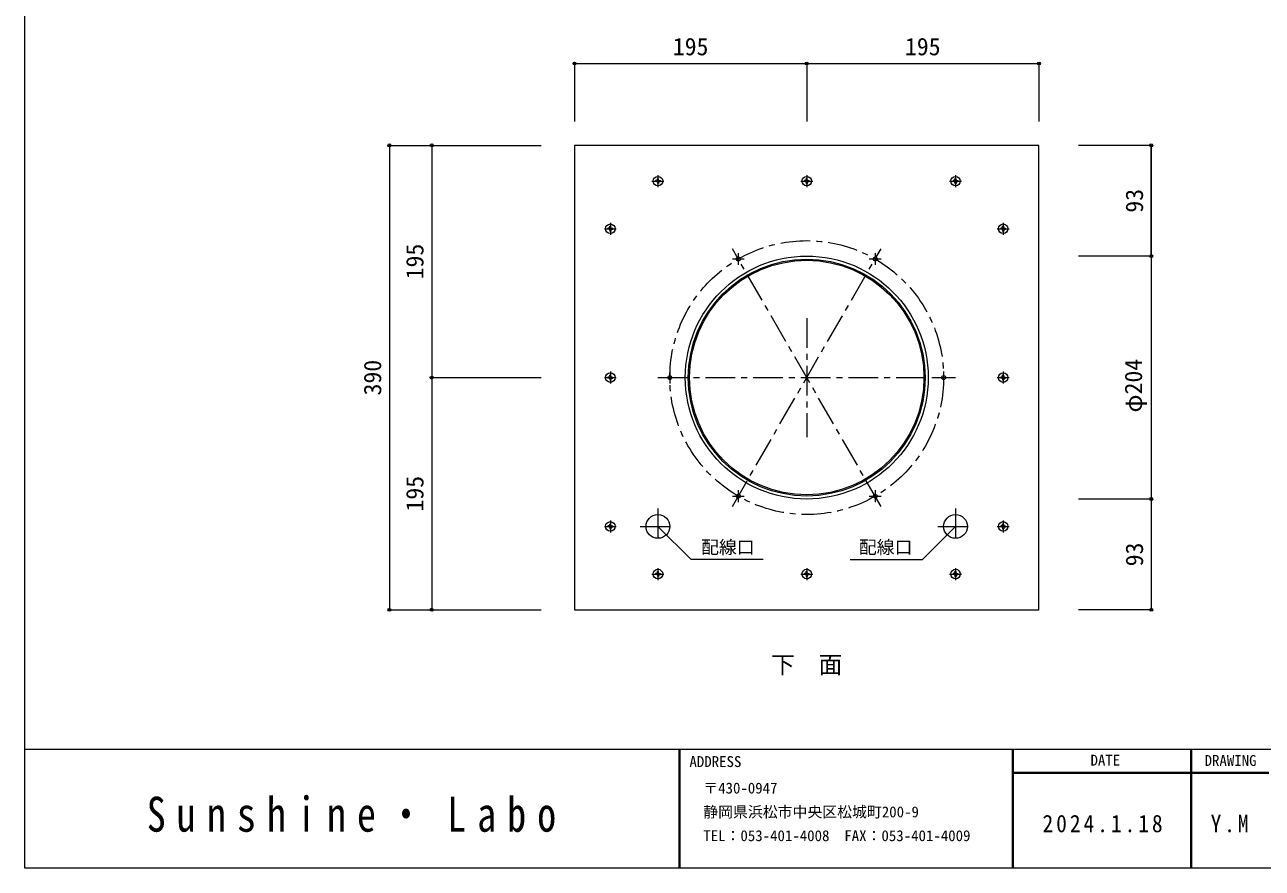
# Model space of a CAD drawing. Units: millimetres at full size, sheet at 1:5. Extents: x -1788 to 2332, y -754 to 651.
# Drawn here: x 312 to 1351, y -754 to -45 of the extents above; entities that cross this region are included whole.
import ezdxf
from ezdxf.enums import TextEntityAlignment as Align

# ---------------------------------------------------------------- set-up
doc = ezdxf.new("R2010")
doc.units = ezdxf.units.MM
doc.header["$LTSCALE"] = 5
doc.header["$PDMODE"] = 32
doc.header["$PDSIZE"] = 2.5
doc.linetypes.add('CHAIN1', pattern=[8, 5, -1, 1, -1])
doc.linetypes.add('CHAIN2', pattern=[12, 9, -1, 1, -1])
doc.layers.add('0-1', color=4, linetype='Continuous', lineweight=15)
doc.layers.add('F-0', color=2, linetype='Continuous', lineweight=40)
doc.styles.add('ＭＳ ゴシック', font='')
doc.styles.add('ＭＳ 明朝', font='')
doc.styles.get('ＭＳ ゴシック').set_extended_font_data('MS Gothic')
doc.styles.get('ＭＳ 明朝').set_extended_font_data('MS Mincho')

msp = doc.modelspace()

# ---------------------------------------------------------------- linework, layer by layer
at = {"layer": '0-1'}
for p, q in [((773.84, -77.905), (968.84, -77.905)), ((773.84, -77.905), (773.84, -126.484)), ((968.84, -77.905), (968.84, -126.484)), ((968.84, -77.905), (1163.84, -77.905)), ((1163.84, -77.905), (1163.84, -126.484)), ((618.252, -146.675), (618.252, -536.675)), ((618.252, -146.675), (745.741, -146.675)), ((653.756, -146.675), (653.756, -341.675)), ((653.756, -146.675), (745.741, -146.675)), ((1258.253, -146.675), (1197.095, -146.675)), ((1258.253, -239.675), (1258.253, -146.675)), ((1258.253, -146.675), (1258.253, -239.675)), ((842.769, -176.198), (841.815, -176.212)), ((842.769, -176.198), (843.174, -176.01)), ((843.363, -175.604), (843.174, -176.01)), ((843.363, -175.604), (843.377, -174.651)), ((844.317, -175.604), (844.303, -174.651)), ((844.317, -175.604), (844.506, -176.01)), ((844.911, -176.198), (844.506, -176.01)), ((844.911, -176.198), (845.865, -176.212)), ((967.769, -176.198), (966.815, -176.212)), ((967.769, -176.198), (968.174, -176.01)), ((968.363, -175.604), (968.174, -176.01)), ((968.363, -175.604), (968.377, -174.651)), ((969.317, -175.604), (969.303, -174.651)), ((969.317, -175.604), (969.506, -176.01)), ((969.911, -176.198), (969.506, -176.01)), ((969.911, -176.198), (970.865, -176.212)), ((1092.769, -176.198), (1091.815, -176.212)), ((1092.769, -176.198), (1093.174, -176.01)), ((1093.363, -175.604), (1093.174, -176.01)), ((1093.363, -175.604), (1093.377, -174.651)), ((1094.317, -175.604), (1094.303, -174.651)), ((1094.317, -175.604), (1094.506, -176.01)), ((1094.911, -176.198), (1094.506, -176.01)), ((1094.911, -176.198), (1095.865, -176.212)), ((842.769, -177.153), (841.815, -177.138)), ((842.769, -177.153), (843.174, -177.341)), ((843.363, -177.747), (843.174, -177.341)), ((843.363, -177.747), (843.377, -178.7)), ((844.317, -177.747), (844.303, -178.7)), ((844.317, -177.747), (844.506, -177.341)), ((844.911, -177.153), (844.506, -177.341)), ((844.911, -177.153), (845.865, -177.138)), ((967.769, -177.153), (966.815, -177.138)), ((967.769, -177.153), (968.174, -177.341)), ((968.363, -177.747), (968.174, -177.341)), ((968.363, -177.747), (968.377, -178.7)), ((969.317, -177.747), (969.303, -178.7)), ((969.317, -177.747), (969.506, -177.341)), ((969.911, -177.153), (969.506, -177.341)), ((969.911, -177.153), (970.865, -177.138)), ((1092.769, -177.153), (1091.815, -177.138)), ((1092.769, -177.153), (1093.174, -177.341)), ((1093.363, -177.747), (1093.174, -177.341)), ((1093.363, -177.747), (1093.377, -178.7)), ((1094.317, -177.747), (1094.303, -178.7)), ((1094.317, -177.747), (1094.506, -177.341)), ((1094.911, -177.153), (1094.506, -177.341)), ((1094.911, -177.153), (1095.865, -177.138)), ((802.769, -216.198), (801.815, -216.212)), ((802.769, -217.153), (801.815, -217.138)), ((802.769, -216.198), (803.174, -216.01)), ((802.769, -217.153), (803.174, -217.341)), ((803.363, -215.604), (803.174, -216.01)), ((803.363, -217.747), (803.174, -217.341)), ((803.363, -215.604), (803.377, -214.651)), ((803.363, -217.747), (803.377, -218.7)), ((804.317, -215.604), (804.303, -214.651)), ((804.317, -217.747), (804.303, -218.7)), ((804.317, -215.604), (804.506, -216.01)), ((804.317, -217.747), (804.506, -217.341)), ((804.911, -216.198), (804.506, -216.01)), ((804.911, -217.153), (804.506, -217.341)), ((804.911, -216.198), (805.865, -216.212)), ((804.911, -217.153), (805.865, -217.138)), ((1132.769, -216.198), (1131.815, -216.212)), ((1132.769, -217.153), (1131.815, -217.138)), ((1132.769, -216.198), (1133.174, -216.01)), ((1132.769, -217.153), (1133.174, -217.341)), ((1133.363, -215.604), (1133.174, -216.01)), ((1133.363, -217.747), (1133.174, -217.341)), ((1133.363, -215.604), (1133.377, -214.651)), ((1133.363, -217.747), (1133.377, -218.7)), ((1134.317, -215.604), (1134.303, -214.651)), ((1134.317, -217.747), (1134.303, -218.7)), ((1134.317, -215.604), (1134.506, -216.01)), ((1134.317, -217.747), (1134.506, -217.341)), ((1134.911, -216.198), (1134.506, -216.01)), ((1134.911, -217.153), (1134.506, -217.341)), ((1134.911, -216.198), (1135.865, -216.212)), ((1134.911, -217.153), (1135.865, -217.138)), ((1258.253, -239.675), (1197.095, -239.675)), ((1258.253, -239.675), (1258.253, -443.675)), ((653.756, -341.675), (745.741, -341.675)), ((653.756, -341.675), (653.756, -536.675)), ((802.769, -341.198), (801.815, -341.212)), ((802.769, -342.153), (801.815, -342.138)), ((802.769, -341.198), (803.174, -341.01)), ((802.769, -342.153), (803.174, -342.341)), ((803.363, -340.604), (803.174, -341.01)), ((803.363, -342.747), (803.174, -342.341)), ((803.363, -340.604), (803.377, -339.651)), ((803.363, -342.747), (803.377, -343.7)), ((804.317, -340.604), (804.303, -339.651)), ((804.317, -342.747), (804.303, -343.7)), ((804.317, -340.604), (804.506, -341.01)), ((804.317, -342.747), (804.506, -342.341)), ((804.911, -341.198), (804.506, -341.01)), ((804.911, -342.153), (804.506, -342.341)), ((804.911, -341.198), (805.865, -341.212)), ((804.911, -342.153), (805.865, -342.138)), ((1132.769, -341.198), (1131.815, -341.212)), ((1132.769, -342.153), (1131.815, -342.138)), ((1132.769, -341.198), (1133.174, -341.01)), ((1132.769, -342.153), (1133.174, -342.341)), ((1133.363, -340.604), (1133.174, -341.01)), ((1133.363, -342.747), (1133.174, -342.341)), ((1133.363, -340.604), (1133.377, -339.651)), ((1133.363, -342.747), (1133.377, -343.7)), ((1134.317, -340.604), (1134.303, -339.651)), ((1134.317, -342.747), (1134.303, -343.7)), ((1134.317, -340.604), (1134.506, -341.01)), ((1134.317, -342.747), (1134.506, -342.341)), ((1134.911, -341.198), (1134.506, -341.01)), ((1134.911, -342.153), (1134.506, -342.341)), ((1134.911, -341.198), (1135.865, -341.212)), ((1134.911, -342.153), (1135.865, -342.138)), ((1258.253, -443.675), (1197.095, -443.675)), ((1258.253, -443.675), (1258.253, -536.675)), ((802.769, -466.198), (801.815, -466.212)), ((802.769, -467.153), (801.815, -467.138)), ((802.769, -466.198), (803.174, -466.01)), ((802.769, -467.153), (803.174, -467.341)), ((803.363, -465.604), (803.174, -466.01)), ((803.363, -467.747), (803.174, -467.341)), ((803.363, -465.604), (803.377, -464.651)), ((803.363, -467.747), (803.377, -468.7)), ((804.317, -465.604), (804.303, -464.651)), ((804.317, -467.747), (804.303, -468.7)), ((804.317, -465.604), (804.506, -466.01)), ((804.317, -467.747), (804.506, -467.341)), ((804.911, -466.198), (804.506, -466.01)), ((804.911, -467.153), (804.506, -467.341)), ((804.911, -466.198), (805.865, -466.212)), ((804.911, -467.153), (805.865, -467.138)), ((843.84, -466.675), (871.686, -494.522)), ((1093.84, -466.675), (1065.994, -494.522)), ((1132.769, -466.198), (1131.815, -466.212)), ((1132.769, -467.153), (1131.815, -467.138)), ((1132.769, -466.198), (1133.174, -466.01)), ((1132.769, -467.153), (1133.174, -467.341)), ((1133.363, -465.604), (1133.174, -466.01)), ((1133.363, -467.747), (1133.174, -467.341)), ((1133.363, -465.604), (1133.377, -464.651)), ((1133.363, -467.747), (1133.377, -468.7)), ((1134.317, -465.604), (1134.303, -464.651)), ((1134.317, -467.747), (1134.303, -468.7)), ((1134.317, -465.604), (1134.506, -466.01)), ((1134.317, -467.747), (1134.506, -467.341)), ((1134.911, -466.198), (1134.506, -466.01)), ((1134.911, -467.153), (1134.506, -467.341)), ((1134.911, -466.198), (1135.865, -466.212)), ((1134.911, -467.153), (1135.865, -467.138)), ((932.367, -494.522), (871.686, -494.522)), ((1005.313, -494.522), (1065.994, -494.522)), ((842.769, -506.198), (841.815, -506.212)), ((842.769, -507.153), (841.815, -507.138)), ((842.769, -506.198), (843.174, -506.01)), ((842.769, -507.153), (843.174, -507.341)), ((843.363, -505.604), (843.174, -506.01)), ((843.363, -507.747), (843.174, -507.341)), ((843.363, -505.604), (843.377, -504.651)), ((843.363, -507.747), (843.377, -508.7)), ((844.317, -505.604), (844.303, -504.651)), ((844.317, -507.747), (844.303, -508.7)), ((844.317, -505.604), (844.506, -506.01)), ((844.317, -507.747), (844.506, -507.341)), ((844.911, -506.198), (844.506, -506.01)), ((844.911, -507.153), (844.506, -507.341)), ((844.911, -506.198), (845.865, -506.212)), ((844.911, -507.153), (845.865, -507.138)), ((967.769, -506.198), (966.815, -506.212)), ((967.769, -507.153), (966.815, -507.138)), ((967.769, -506.198), (968.174, -506.01)), ((967.769, -507.153), (968.174, -507.341)), ((968.363, -505.604), (968.174, -506.01)), ((968.363, -507.747), (968.174, -507.341)), ((968.363, -505.604), (968.377, -504.651)), ((968.363, -507.747), (968.377, -508.7)), ((969.317, -505.604), (969.303, -504.651)), ((969.317, -507.747), (969.303, -508.7)), ((969.317, -505.604), (969.506, -506.01)), ((969.317, -507.747), (969.506, -507.341)), ((969.911, -506.198), (969.506, -506.01)), ((969.911, -507.153), (969.506, -507.341)), ((969.911, -506.198), (970.865, -506.212)), ((969.911, -507.153), (970.865, -507.138)), ((1092.769, -506.198), (1091.815, -506.212)), ((1092.769, -507.153), (1091.815, -507.138)), ((1092.769, -506.198), (1093.174, -506.01)), ((1092.769, -507.153), (1093.174, -507.341)), ((1093.363, -505.604), (1093.174, -506.01)), ((1093.363, -507.747), (1093.174, -507.341)), ((1093.363, -505.604), (1093.377, -504.651)), ((1093.363, -507.747), (1093.377, -508.7)), ((1094.317, -505.604), (1094.303, -504.651)), ((1094.317, -507.747), (1094.303, -508.7)), ((1094.317, -505.604), (1094.506, -506.01)), ((1094.317, -507.747), (1094.506, -507.341)), ((1094.911, -506.198), (1094.506, -506.01)), ((1094.911, -507.153), (1094.506, -507.341)), ((1094.911, -506.198), (1095.865, -506.212)), ((1094.911, -507.153), (1095.865, -507.138)), ((618.252, -536.675), (745.741, -536.675)), ((653.756, -536.675), (745.741, -536.675)), ((1258.253, -536.675), (1197.095, -536.675))]:
    msp.add_line(p, q, dxfattribs=at)
at = {"layer": '0-1', "linetype": 'CHAIN2'}
for p, q in [((838.84, -176.675), (848.84, -176.675)), ((843.84, -171.675), (843.84, -181.675)), ((963.84, -176.675), (973.84, -176.675)), ((968.84, -171.675), (968.84, -181.675)), ((1088.84, -176.675), (1098.84, -176.675)), ((1093.84, -171.675), (1093.84, -181.675)), ((798.84, -216.675), (808.84, -216.675)), ((803.84, -211.675), (803.84, -221.675)), ((1128.84, -216.675), (1138.84, -216.675)), ((1133.84, -211.675), (1133.84, -221.675)), ((798.84, -341.675), (808.84, -341.675)), ((803.84, -336.675), (803.84, -346.675)), ((1128.84, -341.675), (1138.84, -341.675)), ((1133.84, -336.675), (1133.84, -346.675)), ((798.84, -466.675), (808.84, -466.675)), ((803.84, -461.675), (803.84, -471.675)), ((1128.84, -466.675), (1138.84, -466.675)), ((1133.84, -461.675), (1133.84, -471.675)), ((838.84, -506.675), (848.84, -506.675)), ((843.84, -501.675), (843.84, -511.675)), ((963.84, -506.675), (973.84, -506.675)), ((968.84, -501.675), (968.84, -511.675)), ((1088.84, -506.675), (1098.84, -506.675)), ((1093.84, -501.675), (1093.84, -511.675))]:
    msp.add_line(p, q, dxfattribs=at)
at = {"layer": '0-1', "linetype": 'CHAIN1'}
for p, q in [((906.34, -449.929), (1031.34, -233.422)), ((1031.34, -449.929), (906.34, -233.422)), ((911.34, -237.083), (911.34, -247.083)), ((1026.34, -237.083), (1026.34, -247.083)), ((906.34, -242.083), (916.34, -242.083)), ((1021.34, -242.083), (1031.34, -242.083)), ((968.84, -291.675), (968.84, -391.675)), ((843.84, -341.675), (1093.84, -341.675)), ((853.84, -336.675), (853.84, -346.675)), ((1078.84, -341.675), (1088.84, -341.675)), ((1083.84, -336.675), (1083.84, -346.675)), ((911.34, -436.268), (911.34, -446.268)), ((1026.34, -436.268), (1026.34, -446.268)), ((906.34, -441.268), (916.34, -441.268)), ((1021.34, -441.268), (1031.34, -441.268)), ((843.84, -451.675), (843.84, -481.675)), ((1093.84, -451.675), (1093.84, -481.675)), ((828.84, -466.675), (858.84, -466.675)), ((1078.84, -466.675), (1108.84, -466.675))]:
    msp.add_line(p, q, dxfattribs=at)
at = {"layer": '0-1', "color": 7, "lineweight": 20}
msp.add_lwpolyline([(1163.84, -146.675), (773.84, -146.675), (773.84, -536.675), (1163.84, -536.675)], close=True, dxfattribs=at)
at = {"layer": '0-1'}
for centre in [(843.84, -176.675), (968.84, -176.675), (1093.84, -176.675), (803.84, -216.675), (1133.84, -216.675), (803.84, -341.675), (1133.84, -341.675), (803.84, -466.675), (1133.84, -466.675), (843.84, -506.675), (968.84, -506.675), (1093.84, -506.675)]:
    msp.add_circle(centre, 4, dxfattribs=at)
at = {"layer": '0-1', "linetype": 'CHAIN1'}
msp.add_circle((968.84, -341.675), 115, dxfattribs=at)
at = {"layer": '0-1', "color": 7, "lineweight": 20}
for centre, radius in [((968.84, -341.675), 102), ((968.84, -341.675), 99.5), ((968.84, -341.675), 98.5), ((911.34, -242.083), 1.65), ((1026.34, -242.083), 1.65), ((853.84, -341.675), 1.65), ((1083.84, -341.675), 1.65), ((911.34, -441.268), 1.65), ((1026.34, -441.268), 1.65), ((843.84, -466.675), 10), ((1093.84, -466.675), 10)]:
    msp.add_circle(centre, radius, dxfattribs=at)
at = {"layer": '0-1'}
for centre, start, end in [((843.84, -176.675), 167.11887, 192.88112), ((843.84, -176.675), 77.11887, 102.88112), ((843.84, -176.675), 347.11887, 12.88112), ((968.84, -176.675), 167.11887, 192.88112), ((968.84, -176.675), 77.11887, 102.88112), ((968.84, -176.675), 347.11887, 12.88112), ((1093.84, -176.675), 167.11887, 192.88112), ((1093.84, -176.675), 77.11887, 102.88112), ((1093.84, -176.675), 347.11887, 12.88112), ((843.84, -176.675), 257.11887, 282.88112), ((968.84, -176.675), 257.11887, 282.88112), ((1093.84, -176.675), 257.11887, 282.88112), ((803.84, -216.675), 167.11887, 192.88112), ((803.84, -216.675), 77.11887, 102.88112), ((803.84, -216.675), 347.11887, 12.88112), ((1133.84, -216.675), 167.11887, 192.88112), ((1133.84, -216.675), 77.11887, 102.88112), ((1133.84, -216.675), 347.11887, 12.88112), ((803.84, -216.675), 257.11887, 282.88112), ((1133.84, -216.675), 257.11887, 282.88112), ((803.84, -341.675), 167.11887, 192.88112), ((803.84, -341.675), 77.11887, 102.88112), ((803.84, -341.675), 347.11887, 12.88112), ((1133.84, -341.675), 167.11887, 192.88112), ((1133.84, -341.675), 77.11887, 102.88112), ((1133.84, -341.675), 347.11887, 12.88112), ((803.84, -341.675), 257.11887, 282.88112), ((1133.84, -341.675), 257.11887, 282.88112), ((803.84, -466.675), 167.11887, 192.88112), ((803.84, -466.675), 77.11887, 102.88112), ((803.84, -466.675), 347.11887, 12.88112), ((1133.84, -466.675), 167.11887, 192.88112), ((1133.84, -466.675), 77.11887, 102.88112), ((1133.84, -466.675), 347.11887, 12.88112), ((803.84, -466.675), 257.11887, 282.88112), ((1133.84, -466.675), 257.11887, 282.88112), ((843.84, -506.675), 167.11887, 192.88112), ((843.84, -506.675), 77.11887, 102.88112), ((843.84, -506.675), 257.11887, 282.88112), ((843.84, -506.675), 347.11887, 12.88112), ((968.84, -506.675), 167.11887, 192.88112), ((968.84, -506.675), 77.11887, 102.88112), ((968.84, -506.675), 257.11887, 282.88112), ((968.84, -506.675), 347.11887, 12.88112), ((1093.84, -506.675), 167.11887, 192.88112), ((1093.84, -506.675), 77.11887, 102.88112), ((1093.84, -506.675), 257.11887, 282.88112), ((1093.84, -506.675), 347.11887, 12.88112)]:
    msp.add_arc(centre, 2.077, start, end, dxfattribs=at)
for p in [(773.84, -77.905), (968.84, -77.905), (1163.84, -77.905), (618.252, -146.675), (653.756, -146.675), (1258.253, -146.675), (1258.253, -239.675), (653.756, -341.675), (1258.253, -443.675), (618.252, -536.675), (653.756, -536.675), (1258.253, -536.675)]:
    msp.add_point(p, dxfattribs=at)
at = {"layer": 'F-0', "color": 5, "lineweight": 9}
for p, q in [((311.906, -653.741), (2331.906, -653.741)), ((2331.906, -753.741), (311.906, -753.741))]:
    msp.add_line(p, q, dxfattribs=at)
at = {"layer": 'F-0'}
for p, q in [((861.906, -753.741), (861.906, -653.741)), ((1141.906, -753.741), (1141.906, -653.741)), ((1291.906, -653.741), (1291.906, -753.741)), ((1141.906, -673.741), (1356.906, -673.741))]:
    msp.add_line(p, q, dxfattribs=at)
at = {"layer": 'F-0', "color": 5, "lineweight": 9}
msp.add_lwpolyline([(311.906, -753.741), (311.906, 651.259), (2331.906, 651.259)], dxfattribs=at)

# ---------------------------------------------------------------- texts
at = {"layer": '0-1', "color": 7, "style": 'ＭＳ ゴシック'}
for s, height, p in [('195', 14.66, (856.34, -75.405)), ('195', 14.66, (1051.34, -75.405)), ('配線口', 11, (880.058, -492.923)), ('配線口', 11, (1012.622, -492.923)), ('下\u3000面', 14.66, (938.84, -594.524))]:
    msp.add_text(s, height=height, dxfattribs=at).set_placement(p, align=Align.BOTTOM_LEFT)
for s, p in [('93', (1255.753, -203.175)), ('93', (1255.753, -203.175)), ('195', (651.256, -259.175)), ('390', (615.752, -356.675)), ('φ204', (1254.977, -371.007)), ('195', (651.256, -454.175)), ('93', (1255.753, -500.175))]:
    msp.add_text(s, height=14.66, rotation=90, dxfattribs=at).set_placement(p, align=Align.BOTTOM_LEFT)
at = {"layer": 'F-0', "color": 4, "style": 'ＭＳ ゴシック'}
for s, p in [('ADDRESS', (870.294, -671.498)), ('DATE', (1207.243, -670.305)), ('DRAWING', (1303.061, -670.58)), ('〒430-0947', (881.906, -693.741)), ('静岡県浜松市中央区松城町200-9', (881.906, -713.741)), ('TEL：053-401-4008  FAX：053-401-4009', (881.906, -733.741))]:
    msp.add_text(s, height=9.164, dxfattribs=at).set_placement(p, align=Align.BOTTOM_LEFT)
at = {"layer": 'F-0', "insert": (414.42, -723.581), "char_height": 29.33, "attachment_point": 7, "style": 'ＭＳ 明朝'}
msp.add_mtext('\\T1.58;\\W0.8;Sunshine・Labo', dxfattribs=at)
at = {"layer": 'F-0', "color": 7, "char_height": 14.66, "attachment_point": 7, "style": 'ＭＳ ゴシック'}
for s, insert in [('\\T1.28;\\W0.9;2024.1.18', (1166.906, -723.741)), ('\\T1.27;\\W0.9;Y.M', (1308.156, -723.741))]:
    msp.add_mtext(s, dxfattribs=dict(at, insert=insert))

doc.saveas('drawing.dxf')
